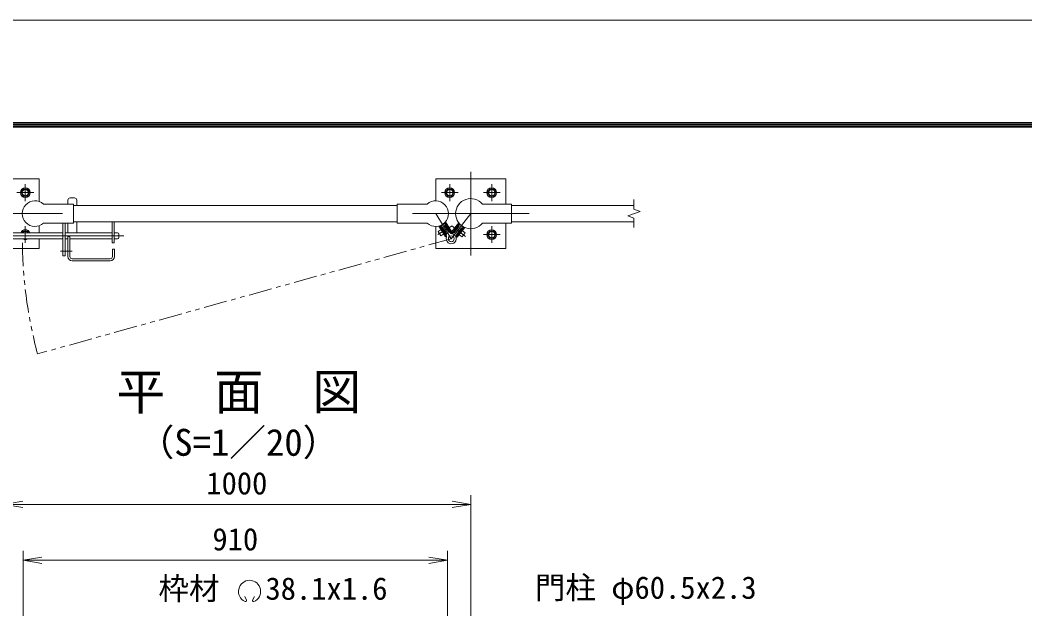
# Model space of a CAD drawing. Units: millimetres, scale not verified. Extents: x -4200 to 4200, y -2970 to 2970.
# Drawn here: x -2568 to -413, y 1707 to 2970 of the extents above; entities that cross this region are included whole.
import ezdxf
from ezdxf.enums import TextEntityAlignment as Align

# ---------------------------------------------------------------- set-up
doc = ezdxf.new("R2010")
doc.units = ezdxf.units.MM
doc.header["$LTSCALE"] = 20
doc.linetypes.add('USER1', pattern=[50.8, 31.75, -6.35, 6.35, -6.35])
doc.linetypes.add('USER2', pattern=[5, 2.5, -0.5, 0.5, -0.5, 0.5, -0.5])
doc.layers.add('0-0_D-TTL-TXT', color=7, linetype='Continuous')
for name, color, linetype, lineweight in [('0-1_D-BMK', 2, 'USER1', 13), ('0-2_D-STR1', 1, 'Continuous', 18), ('0-3_D-STR3', 3, 'Continuous', 13), ('0-4_D-STR-DIM', 7, 'Continuous', 9), ('0-5_0', 3, 'Continuous', 18), ('0-6_D-STR-TXT', 7, 'Continuous', 9), ('0-8_D-TTL', 7, 'Continuous', 9)]:
    doc.layers.add(name, color=color, linetype=linetype, lineweight=lineweight)
doc.styles.add('ＭＳ ゴシック', font='')
doc.styles.get('ＭＳ ゴシック').set_extended_font_data('MS Gothic')

# ---------------------------------------------------------------- blocks, each defined once
blk = doc.blocks.new('_Open')
at = {"layer": '0-5_0', "color": 7, "lineweight": 9}
blk.add_line((-20, 3.33), (0, 0), dxfattribs=at)
blk.add_lwpolyline([(-20, -3.33), (0, 0), (-20, 0)], dxfattribs=at)
blk = doc.blocks.new('M10-平')
at = {"layer": '0-5_0'}
blk.add_lwpolyline([(152.6, -88.1), (152.6, 88.1), (0, 176.2), (-152.6, 88.1), (-152.6, -88.1), (0, -176.2)], close=True, dxfattribs=at)
for radius in [210, 138.5]:
    blk.add_circle((0, 0), radius, dxfattribs=at)

msp = doc.modelspace()

# ---------------------------------------------------------------- linework, layer by layer
at = {"layer": '0-1_D-BMK'}
for p, q in [((-1601.55, 2465.38), (-1601.55, 2644.33)), ((-2556.55, 2581.94), (-2556.55, 2617.77)), ((-1646.55, 2581.94), (-1646.55, 2617.77)), ((-1556.55, 2581.94), (-1556.55, 2617.77)), ((-2574.46, 2599.85), (-2538.63, 2599.85)), ((-1628.63, 2599.85), (-1664.46, 2599.85)), ((-1538.63, 2599.85), (-1574.46, 2599.85)), ((-2726.55, 2554.85), (-2476.55, 2554.85)), ((-1726.55, 2554.85), (-1476.55, 2554.85)), ((-1676.7, 2554.85), (-1643.28, 2501.04)), ((-1601.55, 2554.85), (-1643.28, 2501.04)), ((-2556.55, 2491.94), (-2556.55, 2527.77)), ((-1641.7, 2528.85), (-1672.14, 2509.95)), ((-1642.06, 2528.95), (-1612.61, 2506.11)), ((-1556.55, 2491.94), (-1556.55, 2527.77)), ((-2662.86, 2507.15), (-2345.2, 2507.15)), ((-1538.63, 2509.85), (-1574.46, 2509.85)), ((-2481.32, 2474.65), (-2456.18, 2474.65))]:
    msp.add_line(p, q, dxfattribs=at)
at = {"layer": '0-1_D-BMK', "linetype": 'USER2'}
msp.add_line((-1643.28, 2501.04), (-2530.29, 2253.98), dxfattribs=at)
msp.add_arc((-1608.28, 2501.04), 954.54, 180.5332, 195, dxfattribs=at)
at = {"layer": '0-2_D-STR1'}
for p, q in [((-2453.4, 2572.35), (-1759.2, 2572.35)), ((-1514.05, 2572.35), (-1251.55, 2572.35)), ((-2453.4, 2537.35), (-1759.2, 2537.35)), ((-1514.05, 2537.35), (-1251.55, 2537.35))]:
    msp.add_line(p, q, dxfattribs=at)
at = {"layer": '0-3_D-STR3'}
for p, q in [((-2460.4, 2588.65), (-2451.4, 2588.65)), ((-2517.4, 2575.2), (-2453.4, 2575.2)), ((-2465.4, 2583.65), (-2465.4, 2575.2)), ((-2446.4, 2583.65), (-2446.4, 2572.35)), ((-1695.19, 2575.2), (-1759.2, 2575.2)), ((-1576.4, 2575.2), (-1514.05, 2575.2)), ((-2526.55, 2528.99), (-2526.55, 2513.65)), ((-2471.4, 2534.5), (-2471.4, 2464.65)), ((-2465.4, 2534.5), (-2465.4, 2513.65)), ((-2446.4, 2537.35), (-2446.4, 2513.65)), ((-2370.4, 2537.35), (-2370.4, 2492.15)), ((-2365.9, 2537.35), (-2365.9, 2492.15)), ((-1671.61, 2516.71), (-1665.23, 2520.66)), ((-1655.74, 2505.37), (-1669.92, 2528.2)), ((-1653.81, 2506.62), (-1667.63, 2528.89)), ((-1665.3, 2528.91), (-1665.62, 2527.54)), ((-1665.62, 2527.54), (-1653.98, 2508.79)), ((-1665.3, 2528.91), (-1658.5, 2533.14)), ((-1664.3, 2525.41), (-1662.6, 2526.47)), ((-1663.28, 2521.88), (-1662.43, 2522.4)), ((-1662.6, 2526.47), (-1653.1, 2511.18)), ((-1656.63, 2513.06), (-1662.43, 2522.4)), ((-1658.5, 2533.14), (-1657.12, 2532.81)), ((-1657.5, 2529.63), (-1655.8, 2530.69)), ((-1657.5, 2529.63), (-1648.01, 2514.34)), ((-1643.61, 2512.95), (-1657.44, 2535.22)), ((-1657.12, 2532.81), (-1645.48, 2514.07)), ((-1641.66, 2514.17), (-1655.81, 2536.96)), ((-1642.52, 2515.55), (-1627.26, 2535.23)), ((-1641.71, 2512.85), (-1625.77, 2533.41)), ((-1626.16, 2528.01), (-1637.19, 2513.78)), ((-1621.42, 2524.33), (-1632.45, 2510.1)), ((-1632.22, 2505.5), (-1616.28, 2526.06)), ((-1618.31, 2525.08), (-1631.83, 2507.64)), ((-1630.4, 2504.09), (-1614.15, 2525.06)), ((-1627.74, 2529.23), (-1626.16, 2528.01)), ((-1624.81, 2531.38), (-1618.48, 2526.48)), ((-1621.42, 2524.33), (-1619.84, 2523.1)), ((-1618.48, 2526.48), (-1618.31, 2525.08)), ((-2599.25, 2513.65), (-2475.9, 2513.65)), ((-2599.25, 2500.65), (-2475.9, 2500.65)), ((-2549.92, 2513.64), (-2552.14, 2517.48)), ((-2471.4, 2513.65), (-2370.4, 2513.65)), ((-2471.4, 2500.65), (-2465.4, 2500.65)), ((-2465.4, 2505.65), (-2465.4, 2462.65)), ((-2465.4, 2505.65), (-2460.9, 2505.65)), ((-2460.9, 2505.65), (-2460.9, 2462.65)), ((-2460.9, 2500.65), (-2370.4, 2500.65)), ((-2365.9, 2513.65), (-2358.9, 2513.65)), ((-2365.9, 2500.65), (-2358.9, 2500.65)), ((-2355.9, 2510.65), (-2355.9, 2503.65)), ((-1665.8, 2507.36), (-1671.61, 2516.71)), ((-1665.8, 2507.36), (-1659.43, 2511.32)), ((-1657.48, 2512.53), (-1656.63, 2513.06)), ((-1653.81, 2506.62), (-1655.76, 2505.41)), ((-1654.8, 2510.12), (-1653.1, 2511.18)), ((-1648.01, 2514.34), (-1646.31, 2515.4)), ((-1643.61, 2512.95), (-1641.66, 2514.17)), ((-1641.71, 2512.85), (-1642.62, 2513.57)), ((-1638.77, 2515.01), (-1637.19, 2513.78)), ((-1632.45, 2510.1), (-1630.87, 2508.88)), ((-1632.22, 2505.5), (-1630.4, 2504.09)), ((-1628.84, 2511.5), (-1622.1, 2520.19)), ((-1628.84, 2511.5), (-1628.05, 2510.88)), ((-1626.23, 2509.47), (-1620.3, 2504.88)), ((-1622.1, 2520.19), (-1621.31, 2519.58)), ((-1620.3, 2504.88), (-1613.56, 2513.57)), ((-1619.49, 2518.17), (-1613.56, 2513.57)), ((-2370.4, 2492.15), (-2365.9, 2492.15)), ((-2369.9, 2478.65), (-2369.9, 2462.65)), ((-2369.9, 2478.65), (-2365.4, 2478.65)), ((-2365.4, 2478.65), (-2365.4, 2462.65)), ((-2456.4, 2458.15), (-2374.4, 2458.15)), ((-2456.4, 2453.65), (-2374.4, 2453.65))]:
    msp.add_line(p, q, dxfattribs=at)
for points in [[(-2676.55, 2575.2), (-2676.55, 2629.85), (-2526.55, 2629.85), (-2526.55, 2580.72)], [(-1526.55, 2575.2), (-1526.55, 2629.85), (-1676.55, 2629.85), (-1676.55, 2582.35)], [(-2517.4, 2534.5), (-2453.4, 2534.5), (-2453.4, 2575.2)], [(-1695.19, 2534.5), (-1759.2, 2534.5), (-1759.2, 2575.2)], [(-1576.4, 2534.5), (-1514.05, 2534.5), (-1514.05, 2575.2)], [(-2526.55, 2500.65), (-2526.55, 2479.85), (-2676.55, 2479.85), (-2676.55, 2534.5)], [(-2475.9, 2534.5), (-2475.9, 2464.65), (-2471.4, 2464.65)], [(-1676.55, 2527.36), (-1676.55, 2479.85), (-1526.55, 2479.85), (-1526.55, 2534.5)], [(-1624.81, 2531.38), (-1626.21, 2531.21), (-1639.73, 2513.77)], [(-2552.14, 2517.48), (-2560.95, 2517.48), (-2563.16, 2513.65)]]:
    msp.add_lwpolyline(points, dxfattribs=at)
msp.add_circle((-1643.28, 2501.04), 6.3, dxfattribs=at)
for centre, radius, start, end in [((-2460.4, 2583.65), 5, 90, 180), ((-2451.4, 2583.65), 5, 0, 90), ((-1601.55, 2554.85), 32.35, 38.9806, 321.0194), ((-2535.9, 2554.85), 27.5, 47.73142, 312.26858), ((-1676.7, 2554.85), 27.5, 227.73142, 132.26858), ((-2556.55, 2509.85), 10.5, 21.21557, 158.78443), ((-2556.55, 2509.85), 6.93, 33.27718, 146.72282), ((-2556.55, 2509.85), 10.5, 241.17846, 298.82154), ((-2358.9, 2510.65), 3, 0, 90), ((-2358.9, 2503.65), 3, 270, 0), ((-1643.28, 2501.04), 10.8, 161.10578, 82.57528), ((-1658.22, 2506.15), 5, 341.10578, 31.84053), ((-1641.23, 2516.7), 5, 211.84053, 262.57528), ((-1643.68, 2516.83), 5, 281.21846, 322.21032), ((-1627.88, 2504.58), 5, 142.21032, 192.94508), ((-2456.4, 2462.65), 9, 180, 270), ((-2456.4, 2462.65), 4.5, 180, 270), ((-2374.4, 2462.65), 4.5, 270, 0), ((-2374.4, 2462.65), 9, 270, 0)]:
    msp.add_arc(centre, radius, start, end, dxfattribs=at)
at = {"layer": '0-4_D-STR-DIM'}
for p, q in [((-1251.55, 2564.47), (-1251.55, 2584.85)), ((-1238.33, 2559.66), (-1251.55, 2564.47)), ((-1264.76, 2550.04), (-1238.33, 2559.66)), ((-1251.55, 2545.23), (-1264.76, 2550.04)), ((-1251.55, 2524.85), (-1251.55, 2545.23)), ((-1601.55, 1616.61), (-1601.55, 1951.37)), ((-2561.55, 1931.37), (-1641.55, 1931.37)), ((-2561.3, 1518.37), (-2561.3, 1831.37)), ((-1651.3, 1518.37), (-1651.3, 1831.37)), ((-2521.3, 1811.37), (-1691.3, 1811.37))]:
    msp.add_line(p, q, dxfattribs=at)
at = {"layer": '0-6_D-STR-TXT'}
for p, q in [((-2082.01, 1725.75), (-2085.84, 1733.96)), ((-2069.42, 1725.74), (-2064.9, 1733.58))]:
    msp.add_line(p, q, dxfattribs=at)
for centre, radius, start, end in [((-2075.72, 1744.63), 23.75, 292.92895, 245.65759), ((-2084.47, 1725.29), 2.5, 245.55066, 10.6575), ((-2066.97, 1725.28), 2.5, 169.34241, 276.63708)]:
    msp.add_arc(centre, radius, start, end, dxfattribs=at)
at = {"layer": '0-8_D-TTL', "color": 2, "lineweight": 18}
msp.add_lwpolyline([(-4200, 2970), (4200, 2970), (4200, -2970), (-4200, -2970)], close=True, dxfattribs=at)
at = {"layer": '0-8_D-TTL'}
for points in [[(-3930, 2750), (3930, 2750), (3930, -2750), (-3930, -2750)], [(-3927.5, 2747.5), (3927.5, 2747.5), (3927.5, -2747.5), (-3927.5, -2747.5)], [(-3925, 2745), (3925, 2745), (3925, -2745), (-3925, -2745)], [(-3922.5, 2742.5), (3922.5, 2742.5), (3922.5, -2742.5), (-3922.5, -2742.5)], [(-3920, 2740), (3920, 2740), (3920, -2740), (-3920, -2740)]]:
    msp.add_lwpolyline(points, close=True, dxfattribs=at)

# ---------------------------------------------------------------- block references
at = {"layer": '0-3_D-STR3', "yscale": 0.05}
for p, xscale, rotation in [((-2556.55, 2599.85), -0.05, 330), ((-1646.55, 2599.85), 0.05, 30), ((-1556.55, 2599.85), 0.05, 30), ((-1556.55, 2509.85), 0.05, 30)]:
    msp.add_blockref('M10-平', p, dxfattribs=dict(at, xscale=xscale, rotation=rotation))
at = {"layer": '0-4_D-STR-DIM', "xscale": 2, "yscale": 2, "rotation": 180}
for p in [(-2601.55, 1931.37), (-2561.3, 1811.37)]:
    msp.add_blockref('_Open', p, dxfattribs=at)
at = {"layer": '0-4_D-STR-DIM', "xscale": 2, "yscale": 2}
for p in [(-1601.55, 1931.37), (-1651.3, 1811.37)]:
    msp.add_blockref('_Open', p, dxfattribs=at)

# ---------------------------------------------------------------- texts
at = {"layer": '0-0_D-TTL-TXT', "style": 'ＭＳ ゴシック'}
for s, height, p in [('平\u3000面\u3000図', 76.98, (-2361.44, 2111.33)), ('（S=1／20）', 57.77, (-2315.96, 2018.13))]:
    msp.add_text(s, height=height, dxfattribs=at).set_placement(p, align=Align.BOTTOM_LEFT)
at = {"layer": '0-4_D-STR-DIM', "style": 'ＭＳ ゴシック'}
for s, p in [('1000', (-2168.45, 1938.12)), ('910', (-2155.42, 1818.12))]:
    msp.add_text(s, height=48.09, dxfattribs=at).set_placement(p, align=Align.BOTTOM_LEFT)
at = {"layer": '0-6_D-STR-TXT', "style": 'ＭＳ ゴシック'}
for s, p in [('枠材 \u300038.1x1.6', (-2271.22, 1712.32)), ('門柱 φ60.5x2.3', (-1464.15, 1714.35))]:
    msp.add_text(s, height=48.09, dxfattribs=at).set_placement(p, align=Align.BOTTOM_LEFT)

doc.saveas('drawing.dxf')
